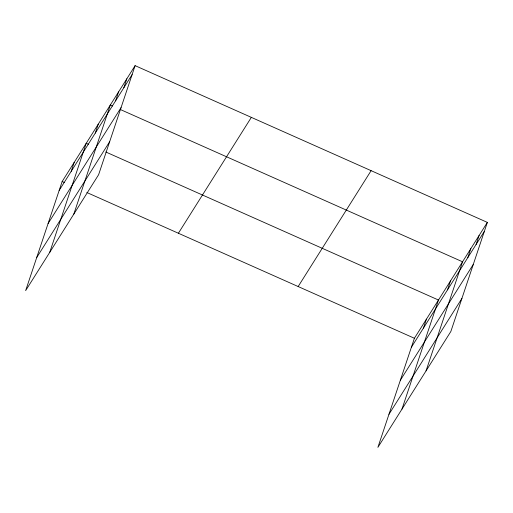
<?xml version="1.0" encoding="UTF-8"?>
<svg xmlns="http://www.w3.org/2000/svg" width="513" height="513" viewBox="0 0 513 513"><rect width="100%" height="100%" fill="white"/><g stroke="black" fill="none" stroke-linecap="round" stroke-linejoin="round"><path stroke-width="0.77" d="M135.105 65.645L62.15 181.519L25.65 290.608L98.605 174.734L135.105 65.645L487.35 222.392L450.85 331.481L377.895 447.355L414.395 338.266L487.35 222.392M71.192 171.348L74.186 162.403M49.723 252.37L86.222 143.281L88.403 144.249M95.271 133.111L98.265 124.165M73.801 214.133L110.301 105.043L112.482 106.011M115.572 100.862L118.567 91.91M123.845 87.729L126.833 78.778M423.437 328.096L426.431 319.15M401.974 409.118L438.468 300.028L105.838 152.008M447.516 289.858L450.51 280.912M426.046 370.88L462.546 261.79L120.472 109.57M467.818 257.609L470.812 248.658M476.09 244.477L479.084 235.525M59.155 190.47L132.11 74.597M48.1 223.514L121.055 107.64M36.705 257.558L109.66 141.684M178.389 233.248L251.344 117.374M298.156 286.543L371.111 170.669M411.4 347.218L484.355 231.344M400.345 380.261L473.3 264.387M388.95 414.305L461.905 298.438M62.15 181.519L64.33 182.487M86.851 192.51L414.395 338.266"/></g></svg>
